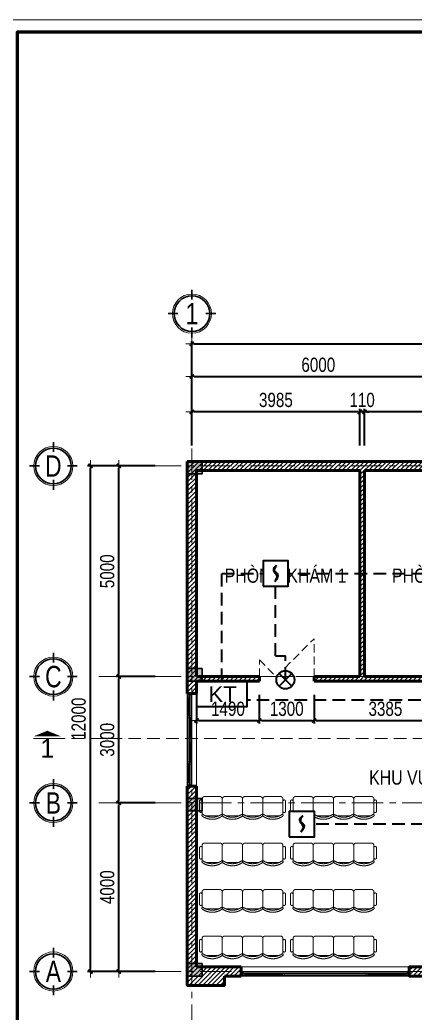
# Model space of a CAD drawing. Header units: millimetres. Extents: x 1109421 to 1726579, y -247837 to 144927.
# Drawn here: x 1457870 to 1467253, y -172402 to -148822 of the extents above; entities that cross this region are included whole.
import ezdxf
from ezdxf.enums import TextEntityAlignment as Align

# ---------------------------------------------------------------- set-up
doc = ezdxf.new("R2010")
doc.units = ezdxf.units.MM
doc.header["$LTSCALE"] = 600
doc.header["$MEASUREMENT"] = 0
doc.set_wipeout_variables(frame=1)
for name, pattern in [('00_Hidden', [2.4, 1.6, -0.8]), ('CENTER', [2, 1.25, -0.25, 0.25, -0.25]), ('DASHED', [0.75, 0.5, -0.25]), ('HIDDEN', [0.375, 0.25, -0.125])]:
    doc.linetypes.add(name, pattern=pattern)
doc.layers.get('0').update_dxf_attribs({"lineweight": 0})
doc.layers.get('Defpoints').update_dxf_attribs({"lineweight": 0})
for name, color, linetype, lineweight in [('0.15_Cua', 144, 'Continuous', 15), ('cat1', 30, 'Continuous', 50), ('cat2', 22, 'Continuous', 30), ('dim', 144, 'Continuous', 13), ('hatch1', 136, 'Continuous', 9), ('Khungten_LCDI', 7, 'Continuous', 25), ('LC ISO', 153, 'Continuous', 13), ('LC Khac', 4, 'Continuous', 9), ('LC MANH DUT', 35, 'HIDDEN', 5), ('LC Text1', 3, 'Continuous', 20), ('LC Text2', 7, 'Continuous', 25), ('Noi that', 35, 'Continuous', 9), ('PCCC - BAOCHAY - THIETBI', 6, 'Continuous', 35), ('PCCC-BAO CHAY - DAY', 3, 'DASHED', 35), ('PCCC-BAOCHAY-THIETBI', 6, 'Continuous', 35), ('thay1', 63, 'Continuous', 18), ('truc', 76, 'CENTER', 9)]:
    doc.layers.add(name, color=color, linetype=linetype, lineweight=lineweight)
doc.styles.add('chu theo TCVN', font='arial.ttf')
doc.styles.add('EG 1', font='VHAVANB.TTF')
doc.styles.add('HOATBIF', font='hoatbif.shx', dxfattribs={"width": 0.8})
doc.styles.add('Khungten', font='VHAVAN.TTF', dxfattribs={"width": 0.9, "height": 5000})
doc.styles.add('LC 1', font='VHAVANB.TTF')
doc.styles.add('T2', font='VHARIAL.TTF', dxfattribs={"width": 0.8})
doc.styles.add('Tahoma', font='tahoma.ttf')
doc.styles.add('Title', font='VHBLACK.TTF')
doc.dimstyles.new('1-135', dxfattribs={"dimscale": 135, "dimtxt": 2.5, "dimasz": 0.35, "dimexe": 0.5, "dimexo": 0, "dimgap": 0.8, "dimtad": 1, "dimdec": 0, "dimzin": 0, "dimdsep": 46, "dimtxsty": 'HOATBIF', "dimblk1": 'DOT', "dimblk2": 'DOT', "dimsah": 1, "dimcen": -1, "dimdle": 1, "dimclrd": 256, "dimclre": 256, "dimclrt": 4, "dimadec": 3, "dimazin": 2, "dimtfac": 0.333333, "dimtdec": 0, "dimtix": 1, "dimtmove": 2, "dimatfit": 3, "dimldrblk": 'DOT', "dimfxl": 1, "dimtvp": 0.833333, "dimtolj": 1, "dimtzin": 0, "dimarcsym": 0})

# ---------------------------------------------------------------- blocks, each defined once
blk = doc.blocks.new('dfdfdffđ')
at = {"layer": 'Noi that', "linetype": '00_Hidden'}
for p, q in [((954197, -6316), (954197, -6571)), ((954257, -6273), (954257, -6613)), ((954677, -6213), (954317, -6213)), ((954737, -6613), (954737, -6273)), ((954737, -6613), (954737, -6273)), ((954797, -6213), (955157, -6213)), ((955217, -6273), (955217, -6613)), ((955217, -6273), (955217, -6613)), ((955637, -6213), (955277, -6213)), ((955697, -6613), (955697, -6273)), ((955697, -6613), (955697, -6273)), ((955757, -6213), (956117, -6213)), ((956177, -6273), (956177, -6613)), ((956237, -6316), (956237, -6571)), ((954348, -6673), (954646, -6673)), ((955126, -6673), (954828, -6673)), ((955308, -6673), (955606, -6673)), ((956086, -6673), (955788, -6673))]:
    blk.add_line(p, q, dxfattribs=at)
for centre, radius, start, end in [((954227, -6324), 31.2, 343.7398, 196.2602), ((954317, -6273), 60, 90, 180), ((954677, -6273), 60, 0, 90), ((954797, -6273), 60, 90, 180), ((955157, -6273), 60, 0, 90), ((955277, -6273), 60, 90, 180), ((955637, -6273), 60, 0, 90), ((955757, -6273), 60, 90, 180), ((956117, -6273), 60, 0, 90), ((956207, -6324), 31.2, 343.7398, 196.2602), ((954227, -6562), 31.2, 163.7398, 16.2602), ((956207, -6562), 31.2, 163.7398, 16.2602), ((954275, -6660), 21.9, 57.9726, 216.6901), ((954317, -6613), 60, 180, 207.5844), ((954497, -6353), 400, 233.1301, 306.8699), ((954497, -6310), 393, 237.5758, 302.4242), ((954720, -6660), 21.9, 323.3099, 122.0274), ((954677, -6613), 60, 332.4156, 0), ((954755, -6660), 21.9, 57.9726, 216.6901), ((954797, -6613), 60, 180, 207.5844), ((954977, -6353), 400, 233.1301, 306.8699), ((954977, -6310), 393, 237.5758, 302.4242), ((955200, -6660), 21.9, 323.3099, 122.0274), ((955157, -6613), 60, 332.4156, 0), ((955235, -6660), 21.9, 57.9726, 216.6901), ((955277, -6613), 60, 180, 207.5844), ((955457, -6353), 400, 233.1301, 306.8699), ((955457, -6310), 393, 237.5758, 302.4242), ((955680, -6660), 21.9, 323.3099, 122.0274), ((955637, -6613), 60, 332.4156, 0), ((955715, -6660), 21.9, 57.9726, 216.6901), ((955757, -6613), 60, 180, 207.5844), ((955937, -6353), 400, 233.1301, 306.8699), ((955937, -6310), 393, 237.5758, 302.4242), ((956160, -6660), 21.9, 323.3099, 122.0274), ((956117, -6613), 60, 332.4156, 0)]:
    blk.add_arc(centre, radius, start, end, dxfattribs=at)
blk = doc.blocks.new('DOT')
at = {"layer": 'dim'}
for p, q in [((-3, 0), (3, 0)), ((-1, -1), (1, 1))]:
    blk.add_line(p, q, dxfattribs=at)
blk.add_lwpolyline([(0.5, 1), (-1, -0.5), (-0.5, -1), (1, 0.5)], close=True, dxfattribs=at)
blk = doc.blocks.new('*D2188')
at = {"layer": 'Defpoints', "color": 0, "transparency": 16777216}
for p in [(3141, 54053), (4006, 54053), (4006, 50053)]:
    blk.add_point(p, dxfattribs=at)
at = {"layer": 'dim', "lineweight": -2, "transparency": 16777216}
for p, q in [((4006, 54053), (3074, 54053)), ((3141, 50100), (3141, 54006)), ((4006, 50053), (3074, 50053))]:
    blk.add_line(p, q, dxfattribs=at)
at = {"layer": 'dim', "lineweight": -2, "transparency": 16777216, "xscale": 47.25, "yscale": 47.25, "zscale": 47.25}
for p, rotation in [((3141, 54053), 90), ((3141, 50053), 270)]:
    blk.add_blockref('DOT', p, dxfattribs=dict(at, rotation=rotation))
at = {"layer": 'dim', "color": 4, "transparency": 16777216, "insert": (2865, 52053), "char_height": 337.5, "attachment_point": 5, "rotation": 90, "style": 'HOATBIF'}
blk.add_mtext('\\A1;4000', dxfattribs=at)
blk = doc.blocks.new('_Dot')
at = {"color": 0, "linetype": 'ByBlock', "lineweight": -2}
blk.add_line((-0.5, 0), (-1, 0), dxfattribs=at)
at = {"color": 0, "linetype": 'ByBlock', "const_width": 0.5}
blk.add_lwpolyline([(-0.25, 0, 1), (0.25, 0, 1)], format="xyb", close=True, dxfattribs=at)
blk = doc.blocks.new('*D2189')
at = {"layer": 'Defpoints', "color": 0, "transparency": 16777216}
for p in [(2464, 62053), (4006, 62053), (4006, 50053)]:
    blk.add_point(p, dxfattribs=at)
at = {"layer": 'dim', "lineweight": -2, "transparency": 16777216}
for p, q in [((4006, 62053), (2396, 62053)), ((2464, 50100), (2464, 62006)), ((4006, 50053), (2396, 50053))]:
    blk.add_line(p, q, dxfattribs=at)
at = {"layer": 'dim', "lineweight": -2, "transparency": 16777216, "xscale": 47.25, "yscale": 47.25, "zscale": 47.25}
for p, rotation in [((2464, 62053), 90), ((2464, 50053), 270)]:
    blk.add_blockref('DOT', p, dxfattribs=dict(at, rotation=rotation))
at = {"layer": 'dim', "color": 4, "transparency": 16777216, "insert": (2187, 56053), "char_height": 337.5, "attachment_point": 5, "rotation": 90, "style": 'HOATBIF'}
blk.add_mtext('\\A1;12000', dxfattribs=at)
blk = doc.blocks.new('KyHieu TrucDinhVi')
at = {"color": 7, "lineweight": 30}
for p, q in [((0, 2.36), (0, 4)), ((-2.36, 0), (-4, 0)), ((2.36, 0), (4, 0)), ((0, -2.36), (0, -4))]:
    blk.add_line(p, q, dxfattribs=at)
blk.add_circle((0, 0), 3.3)
blk.add_circle((0, 0), 3, dxfattribs=at)
at = {"ltscale": 20, "style": 'Tahoma'}
blk.add_attdef('AA', text='', height=3, dxfattribs=at).set_placement((0, 0), align=Align.MIDDLE_CENTER)
blk = doc.blocks.new('*D2190')
at = {"layer": 'Defpoints', "color": 0, "transparency": 16777216}
for p in [(3141, 57053), (4006, 57053), (4006, 54053)]:
    blk.add_point(p, dxfattribs=at)
at = {"layer": 'dim', "lineweight": -2, "transparency": 16777216}
for p, q in [((4006, 57053), (3074, 57053)), ((3141, 54100), (3141, 57006)), ((4006, 54053), (3074, 54053))]:
    blk.add_line(p, q, dxfattribs=at)
at = {"layer": 'dim', "lineweight": -2, "transparency": 16777216, "xscale": 47.25, "yscale": 47.25, "zscale": 47.25}
for p, rotation in [((3141, 57053), 90), ((3141, 54053), 270)]:
    blk.add_blockref('DOT', p, dxfattribs=dict(at, rotation=rotation))
at = {"layer": 'dim', "color": 4, "transparency": 16777216, "insert": (2865, 55553), "char_height": 337.5, "attachment_point": 5, "rotation": 90, "style": 'HOATBIF'}
blk.add_mtext('\\A1;3000', dxfattribs=at)
blk = doc.blocks.new('*D2191')
at = {"layer": 'Defpoints', "color": 0, "transparency": 16777216}
for p in [(3141, 62053), (4006, 62053), (4006, 57053)]:
    blk.add_point(p, dxfattribs=at)
at = {"layer": 'dim', "lineweight": -2, "transparency": 16777216}
for p, q in [((4006, 62053), (3074, 62053)), ((3141, 57100), (3141, 62006)), ((4006, 57053), (3074, 57053))]:
    blk.add_line(p, q, dxfattribs=at)
at = {"layer": 'dim', "lineweight": -2, "transparency": 16777216, "xscale": 47.25, "yscale": 47.25, "zscale": 47.25}
for p, rotation in [((3141, 62053), 90), ((3141, 57053), 270)]:
    blk.add_blockref('DOT', p, dxfattribs=dict(at, rotation=rotation))
at = {"layer": 'dim', "color": 4, "transparency": 16777216, "insert": (2865, 59553), "char_height": 337.5, "attachment_point": 5, "rotation": 90, "style": 'HOATBIF'}
blk.add_mtext('\\A1;5000', dxfattribs=at)
blk = doc.blocks.new('cat11')
at = {"layer": 'LC Khac', "color": 1, "ltscale": 2}
blk.add_line((0, 0), (0, 485), dxfattribs=at)
blk.add_lwpolyline([(-134, 243, 0, 471, 0), (-37, 243, 275, 275, 0)], format="xyseb", dxfattribs=at)
at = {"ltscale": 2, "style": 'LC 1'}
blk.add_attdef('A', text='', height=330, dxfattribs=at).set_placement((179, 243), align=Align.MIDDLE_CENTER)
blk = doc.blocks.new('*U603')
for p, q in [((50, 0), (3940, 0)), ((50, -110), (3940, -110)), ((95, -20), (968, -20)), ((1028, -50), (1935, -50)), ((1028, -80), (1935, -80)), ((2963, -50), (2055, -50)), ((2963, -80), (2055, -80)), ((3895, -20), (3023, -20)), ((3895, -50), (3023, -50))]:
    blk.add_line(p, q)
at = {"color": 8, "lineweight": 5}
for p, q in [((50, -20), (3940, -20)), ((3940, -80), (50, -80)), ((95, -30), (968, -30)), ((95, -40), (968, -40)), ((95, -50), (968, -50)), ((1028, -60), (1935, -60)), ((1028, -70), (1935, -70)), ((2963, -60), (2055, -60)), ((2963, -70), (2055, -70)), ((3895, -30), (3023, -30)), ((3895, -40), (3023, -40))]:
    blk.add_line(p, q, dxfattribs=at)
for points in [[(50, -20), (35, -20), (35, -80), (50, -80), (50, -110), (0, -110), (0, 0), (0, 0), (0, 0), (50, 0), (50, -20), (35, -20)], [(3940, -20), (3955, -20), (3955, -80), (3940, -80), (3940, -110), (3990, -110), (3990, 0), (3990, 0), (3990, 0), (3940, 0), (3940, -20), (3955, -20)], [(95, -40), (95, -50), (35, -50), (35, -20), (95, -20), (95, -30), (85, -30), (85, -40), (95, -40)], [(968, -40), (968, -50), (1028, -50), (1028, -20), (968, -20), (968, -30), (978, -30), (978, -40), (968, -40)], [(1028, -70), (1028, -80), (968, -80), (968, -50), (1028, -50), (1028, -60), (1018, -60), (1018, -70), (1028, -70)], [(968, -50), (968, -80), (983, -80)], [(1935, -70), (1935, -80), (1995, -80), (1995, -50), (1935, -50), (1935, -60), (1945, -60), (1945, -70), (1935, -70)], [(1995, -50), (1995, -80), (1980, -80)], [(1995, -50), (1995, -80), (2010, -80)], [(2055, -70), (2055, -80), (1995, -80), (1995, -50), (2055, -50), (2055, -60), (2045, -60), (2045, -70), (2055, -70)], [(3023, -40), (3023, -50), (2963, -50), (2963, -20), (3023, -20), (3023, -30), (3013, -30), (3013, -40), (3023, -40)], [(2963, -70), (2963, -80), (3023, -80), (3023, -50), (2963, -50), (2963, -60), (2973, -60), (2973, -70), (2963, -70)], [(3023, -50), (3023, -80), (3008, -80)], [(3895, -40), (3895, -50), (3955, -50), (3955, -20), (3895, -20), (3895, -30), (3905, -30), (3905, -40), (3895, -40)]]:
    blk.add_lwpolyline(points)
for centre, start, end in [((94, -32), 14.2151, 83.5658), ((94, -38), 276.4342, 345.7849), ((968, -32), 96.4342, 165.7849), ((968, -38), 194.2151, 263.5658), ((1027, -62), 14.2151, 83.5658), ((1027, -68), 276.4342, 345.7849), ((1936, -62), 96.4342, 165.7849), ((1936, -68), 194.2151, 263.5658), ((2054, -62), 14.2151, 83.5658), ((2054, -68), 276.4342, 345.7849), ((2963, -62), 96.4342, 165.7849), ((2963, -68), 194.2151, 263.5658), ((3022, -32), 14.2151, 83.5658), ((3022, -38), 276.4342, 345.7849), ((3896, -32), 96.4342, 165.7849), ((3896, -38), 194.2151, 263.5658)]:
    blk.add_arc(centre, 8.25, start, end, dxfattribs=at)
blk = doc.blocks.new('*D2215')
at = {"layer": 'Defpoints', "color": 0, "transparency": 16777216}
for p in [(10875, 64177), (4875, 62540), (10875, 62540)]:
    blk.add_point(p, dxfattribs=at)
at = {"layer": 'dim', "lineweight": -2, "transparency": 16777216}
for p, q in [((4875, 62540), (4875, 64245)), ((4923, 64177), (10828, 64177)), ((10875, 62540), (10875, 64245))]:
    blk.add_line(p, q, dxfattribs=at)
at = {"layer": 'dim', "lineweight": -2, "transparency": 16777216, "xscale": 47.25, "yscale": 47.25, "zscale": 47.25, "rotation": 180}
blk.add_blockref('DOT', (4875, 64177), dxfattribs=at)
at = {"layer": 'dim', "lineweight": -2, "transparency": 16777216, "xscale": 47.25, "yscale": 47.25, "zscale": 47.25}
blk.add_blockref('DOT', (10875, 64177), dxfattribs=at)
at = {"layer": 'dim', "color": 4, "transparency": 16777216, "insert": (7875, 64454), "char_height": 337.5, "attachment_point": 5, "style": 'HOATBIF'}
blk.add_mtext('\\A1;6000', dxfattribs=at)
blk = doc.blocks.new('*D2264')
at = {"layer": 'Defpoints', "color": 0, "transparency": 16777216}
for p in [(8970, 63342), (8970, 62540), (12780, 62540)]:
    blk.add_point(p, dxfattribs=at)
at = {"layer": 'dim', "lineweight": -2, "transparency": 16777216}
for p, q in [((8970, 62540), (8970, 63410)), ((12733, 63342), (9018, 63342)), ((12780, 62540), (12780, 63410))]:
    blk.add_line(p, q, dxfattribs=at)
at = {"layer": 'dim', "lineweight": -2, "transparency": 16777216, "xscale": 47.25, "yscale": 47.25, "zscale": 47.25, "rotation": 180}
blk.add_blockref('DOT', (8970, 63342), dxfattribs=at)
at = {"layer": 'dim', "lineweight": -2, "transparency": 16777216, "xscale": 47.25, "yscale": 47.25, "zscale": 47.25}
blk.add_blockref('DOT', (12780, 63342), dxfattribs=at)
at = {"layer": 'dim', "color": 4, "transparency": 16777216, "insert": (10875, 63619), "char_height": 337.5, "attachment_point": 5, "style": 'HOATBIF'}
blk.add_mtext('\\A1;3810', dxfattribs=at)
blk = doc.blocks.new('*D2265')
at = {"layer": 'Defpoints', "color": 0, "transparency": 16777216}
for p in [(8860, 63342), (8860, 62540), (8970, 62540)]:
    blk.add_point(p, dxfattribs=at)
at = {"layer": 'dim', "lineweight": -2, "transparency": 16777216}
for p, q in [((8813, 63342), (8766, 63342)), ((8860, 62540), (8860, 63410)), ((8970, 63342), (8860, 63342)), ((8970, 62540), (8970, 63410)), ((9018, 63342), (9065, 63342))]:
    blk.add_line(p, q, dxfattribs=at)
at = {"layer": 'dim', "lineweight": -2, "transparency": 16777216, "xscale": 47.25, "yscale": 47.25, "zscale": 47.25}
blk.add_blockref('DOT', (8860, 63342), dxfattribs=at)
at = {"layer": 'dim', "lineweight": -2, "transparency": 16777216, "xscale": 47.25, "yscale": 47.25, "zscale": 47.25, "rotation": 180}
blk.add_blockref('DOT', (8970, 63342), dxfattribs=at)
at = {"layer": 'dim', "color": 4, "transparency": 16777216, "insert": (8915, 63619), "char_height": 337.5, "attachment_point": 5, "style": 'HOATBIF'}
blk.add_mtext('\\A1;110', dxfattribs=at)
blk = doc.blocks.new('*D2266')
at = {"layer": 'Defpoints', "color": 0, "transparency": 16777216}
for p in [(4875, 63342), (4875, 62540), (8860, 62540)]:
    blk.add_point(p, dxfattribs=at)
at = {"layer": 'dim', "lineweight": -2, "transparency": 16777216}
for p, q in [((4875, 62540), (4875, 63410)), ((8813, 63342), (4923, 63342)), ((8860, 62540), (8860, 63410))]:
    blk.add_line(p, q, dxfattribs=at)
at = {"layer": 'dim', "lineweight": -2, "transparency": 16777216, "xscale": 47.25, "yscale": 47.25, "zscale": 47.25, "rotation": 180}
blk.add_blockref('DOT', (4875, 63342), dxfattribs=at)
at = {"layer": 'dim', "lineweight": -2, "transparency": 16777216, "xscale": 47.25, "yscale": 47.25, "zscale": 47.25}
blk.add_blockref('DOT', (8860, 63342), dxfattribs=at)
at = {"layer": 'dim', "color": 4, "transparency": 16777216, "insert": (6868, 63619), "char_height": 337.5, "attachment_point": 5, "style": 'HOATBIF'}
blk.add_mtext('\\A1;3985', dxfattribs=at)
blk = doc.blocks.new('*D2267')
at = {"layer": 'Defpoints', "color": 0, "transparency": 16777216}
for p in [(4985, 56622), (6475, 56622), (6475, 56010)]:
    blk.add_point(p, dxfattribs=at)
at = {"layer": 'dim', "lineweight": -2, "transparency": 16777216}
for p, q in [((4985, 56622), (4985, 55942)), ((6475, 56622), (6475, 55942)), ((5033, 56010), (6428, 56010))]:
    blk.add_line(p, q, dxfattribs=at)
at = {"layer": 'dim', "lineweight": -2, "transparency": 16777216, "xscale": 47.25, "yscale": 47.25, "zscale": 47.25, "rotation": 180}
blk.add_blockref('DOT', (4985, 56010), dxfattribs=at)
at = {"layer": 'dim', "lineweight": -2, "transparency": 16777216, "xscale": 47.25, "yscale": 47.25, "zscale": 47.25}
blk.add_blockref('DOT', (6475, 56010), dxfattribs=at)
at = {"layer": 'dim', "color": 4, "transparency": 16777216, "insert": (5730, 56287), "char_height": 337.5, "attachment_point": 5, "style": 'HOATBIF'}
blk.add_mtext('\\A1;1490', dxfattribs=at)
blk = doc.blocks.new('*D2268')
at = {"layer": 'Defpoints', "color": 0, "transparency": 16777216}
for p in [(6475, 56622), (7775, 56622), (7775, 56010)]:
    blk.add_point(p, dxfattribs=at)
at = {"layer": 'dim', "lineweight": -2, "transparency": 16777216}
for p, q in [((6475, 56622), (6475, 55942)), ((7775, 56622), (7775, 55942)), ((6523, 56010), (7728, 56010))]:
    blk.add_line(p, q, dxfattribs=at)
at = {"layer": 'dim', "lineweight": -2, "transparency": 16777216, "xscale": 47.25, "yscale": 47.25, "zscale": 47.25, "rotation": 180}
blk.add_blockref('DOT', (6475, 56010), dxfattribs=at)
at = {"layer": 'dim', "lineweight": -2, "transparency": 16777216, "xscale": 47.25, "yscale": 47.25, "zscale": 47.25}
blk.add_blockref('DOT', (7775, 56010), dxfattribs=at)
at = {"layer": 'dim', "color": 4, "transparency": 16777216, "insert": (7125, 56287), "char_height": 337.5, "attachment_point": 5, "style": 'HOATBIF'}
blk.add_mtext('\\A1;1300', dxfattribs=at)
blk = doc.blocks.new('*D2269')
at = {"layer": 'Defpoints', "color": 0, "transparency": 16777216}
for p in [(7775, 56622), (11160, 56622), (11160, 56010)]:
    blk.add_point(p, dxfattribs=at)
at = {"layer": 'dim', "lineweight": -2, "transparency": 16777216}
for p, q in [((7775, 56622), (7775, 55942)), ((11160, 56622), (11160, 55942)), ((7823, 56010), (11113, 56010))]:
    blk.add_line(p, q, dxfattribs=at)
at = {"layer": 'dim', "lineweight": -2, "transparency": 16777216, "xscale": 47.25, "yscale": 47.25, "zscale": 47.25, "rotation": 180}
blk.add_blockref('DOT', (7775, 56010), dxfattribs=at)
at = {"layer": 'dim', "lineweight": -2, "transparency": 16777216, "xscale": 47.25, "yscale": 47.25, "zscale": 47.25}
blk.add_blockref('DOT', (11160, 56010), dxfattribs=at)
at = {"layer": 'dim', "color": 4, "transparency": 16777216, "insert": (9468, 56287), "char_height": 337.5, "attachment_point": 5, "style": 'HOATBIF'}
blk.add_mtext('\\A1;3385', dxfattribs=at)
blk = doc.blocks.new('*D2303')
at = {"layer": 'Defpoints', "color": 0, "transparency": 16777216}
for p in [(46675, 64952), (4875, 62540), (46675, 62540)]:
    blk.add_point(p, dxfattribs=at)
at = {"layer": 'dim', "lineweight": -2, "transparency": 16777216}
for p, q in [((4875, 62540), (4875, 65020)), ((4923, 64952), (46628, 64952)), ((46675, 62540), (46675, 65020))]:
    blk.add_line(p, q, dxfattribs=at)
at = {"layer": 'dim', "lineweight": -2, "transparency": 16777216, "xscale": 47.25, "yscale": 47.25, "zscale": 47.25, "rotation": 180}
blk.add_blockref('DOT', (4875, 64952), dxfattribs=at)
at = {"layer": 'dim', "lineweight": -2, "transparency": 16777216, "xscale": 47.25, "yscale": 47.25, "zscale": 47.25}
blk.add_blockref('DOT', (46675, 64952), dxfattribs=at)
at = {"layer": 'dim', "color": 4, "transparency": 16777216, "insert": (26825, 65229), "char_height": 337.5, "attachment_point": 5, "style": 'HOATBIF'}
blk.add_mtext('\\A1;41800', dxfattribs=at)
blk = doc.blocks.new('*U592')
for p, q in [((50, 0), (2151, 0)), ((50, -110), (2151, -110)), ((95, -20), (520, -20)), ((580, -50), (1040, -50)), ((580, -80), (1040, -80)), ((1621, -50), (1160, -50)), ((1621, -80), (1160, -80)), ((2106, -20), (1681, -20)), ((2106, -50), (1681, -50))]:
    blk.add_line(p, q)
at = {"color": 8, "lineweight": 5}
for p, q in [((50, -20), (2151, -20)), ((2151, -80), (50, -80)), ((95, -30), (520, -30)), ((95, -40), (520, -40)), ((95, -50), (520, -50)), ((580, -60), (1040, -60)), ((580, -70), (1040, -70)), ((1621, -60), (1160, -60)), ((1621, -70), (1160, -70)), ((2106, -30), (1681, -30)), ((2106, -40), (1681, -40))]:
    blk.add_line(p, q, dxfattribs=at)
for points in [[(50, -20), (35, -20), (35, -80), (50, -80), (50, -110), (0, -110), (0, 0), (0, 0), (0, 0), (50, 0), (50, -20), (35, -20)], [(2151, -20), (2166, -20), (2166, -80), (2151, -80), (2151, -110), (2201, -110), (2201, 0), (2201, 0), (2201, 0), (2151, 0), (2151, -20), (2166, -20)], [(95, -40), (95, -50), (35, -50), (35, -20), (95, -20), (95, -30), (85, -30), (85, -40), (95, -40)], [(520, -40), (520, -50), (580, -50), (580, -20), (520, -20), (520, -30), (530, -30), (530, -40), (520, -40)], [(580, -70), (580, -80), (520, -80), (520, -50), (580, -50), (580, -60), (570, -60), (570, -70), (580, -70)], [(520, -50), (520, -80), (535, -80)], [(1040, -70), (1040, -80), (1100, -80), (1100, -50), (1040, -50), (1040, -60), (1050, -60), (1050, -70), (1040, -70)], [(1100, -50), (1100, -80), (1085, -80)], [(1100, -50), (1100, -80), (1115, -80)], [(1160, -70), (1160, -80), (1100, -80), (1100, -50), (1160, -50), (1160, -60), (1150, -60), (1150, -70), (1160, -70)], [(1681, -40), (1681, -50), (1621, -50), (1621, -20), (1681, -20), (1681, -30), (1671, -30), (1671, -40), (1681, -40)], [(1621, -70), (1621, -80), (1681, -80), (1681, -50), (1621, -50), (1621, -60), (1631, -60), (1631, -70), (1621, -70)], [(1681, -50), (1681, -80), (1666, -80)], [(2106, -40), (2106, -50), (2166, -50), (2166, -20), (2106, -20), (2106, -30), (2116, -30), (2116, -40), (2106, -40)]]:
    blk.add_lwpolyline(points)
for centre, start, end in [((94, -32), 14.2151, 83.5658), ((94, -38), 276.4342, 345.7849), ((521, -32), 96.4342, 165.7849), ((521, -38), 194.2151, 263.5658), ((579, -62), 14.2151, 83.5658), ((579, -68), 276.4342, 345.7849), ((1041, -62), 96.4342, 165.7849), ((1041, -68), 194.2151, 263.5658), ((1160, -62), 14.2151, 83.5658), ((1160, -68), 276.4342, 345.7849), ((1622, -62), 96.4342, 165.7849), ((1622, -68), 194.2151, 263.5658), ((1680, -32), 14.2151, 83.5658), ((1680, -38), 276.4342, 345.7849), ((2107, -32), 96.4342, 165.7849), ((2107, -38), 194.2151, 263.5658)]:
    blk.add_arc(centre, 8.25, start, end, dxfattribs=at)
blk = doc.blocks.new('COT BT')
at = {"layer": 'cat2', "ltscale": 2}
h = blk.add_hatch(color=256, dxfattribs=at)
h.dxf.hatch_style = 1
h.paths.add_polyline_path([(240, 190), (-110, 190), (-110, -110), (240, -110)])
blk.add_lwpolyline([(-110, 190), (240, 190), (240, -110), (-110, -110)], close=True, dxfattribs=at)
blk = doc.blocks.new('DAU BAO KHOI')
blk.add_wipeout([(-2, 2), (-2, -2), (2, -2), (2, 2)])
at = {"layer": 'PCCC - BAOCHAY - THIETBI'}
blk.add_lwpolyline([(-2, -2), (2, -2), (2, 2), (-2, 2)], close=True, dxfattribs=at)
for points in [[(0.15, 1.3), (-0.36, 0.73), (-0.18, 0.21), (0.16, -0.29), (-0.15, -1.3)], [(0.15, 1.3), (-0.22, 0.49), (0.27, -0.05), (-0.15, -1.3)]]:
    blk.add_spline(points, degree=3, dxfattribs=at)
blk = doc.blocks.new('den bao chay phong')
at = {"layer": 'PCCC - BAOCHAY - THIETBI'}
for p, q in [((1153511, 58869), (1153816, 58564)), ((1153511, 58564), (1153816, 58869))]:
    blk.add_line(p, q, dxfattribs=at)
blk.add_ellipse((1153663, 58716), major_axis=(152, 152), ratio=1, start_param=5.497787, end_param=11.780972, dxfattribs=at)
blk = doc.blocks.new('HOP KY THUAT')
at = {"layer": 'PCCC-BAOCHAY-THIETBI'}
blk.add_lwpolyline([(0, 4), (0, 0), (8, 0), (8, 4)], close=True, dxfattribs=at)
at = {"layer": 'PCCC-BAOCHAY-THIETBI', "style": 'chu theo TCVN'}
blk.add_text('KT', height=2.5, dxfattribs=at).set_placement((1.89, 0.69))
blk = doc.blocks.new('A$Cb3b0a436')
at = {"layer": 'Defpoints', "color": 0, "lineweight": 0}
blk.add_lwpolyline([(6.98, 0), (6.98, 297), (426.98, 297), (426.98, 0)], close=True, dxfattribs=at)
at = {"layer": 'Khungten_LCDI', "color": 5, "lineweight": 60}
blk.add_lwpolyline([(18.98, 2), (18.98, 295), (424.98, 295), (424.98, 2)], close=True, dxfattribs=at)
at = {"color": 7, "style": 'Khungten', "width": 0.8}
for tag, p in [('REVISION', (413.97, 41.04)), ('NGAYHT', (414.44, 32.41))]:
    blk.add_attdef(tag, text='', height=2, dxfattribs=at).set_placement(p, align=Align.CENTER)
at = {"layer": 'LC Text1', "style": 'Title', "width": 1.485915}
for tag, p, p2 in [('TENBANVE1', (388.11, 59.64), (422.38, 59.64)), ('TENBANVE2', (388.11, 52.88), (422.38, 52.88))]:
    blk.add_attdef(tag, text='', height=2.5, dxfattribs=at).set_placement(p, p2, align=Align.FIT)
at = {"layer": 'LC Text1', "style": 'Title', "width": 0.7}
blk.add_attdef('SOBANVE', text='', height=2.5, dxfattribs=at).set_placement((414.6, 9.54), align=Align.CENTER)
blk = doc.blocks.new('A$C08333679')
at = {"layer": 'hatch1'}
h = blk.add_hatch(dxfattribs=at)
h.set_pattern_fill('ANSI31', color=256, scale=600)
h.set_pattern_definition([(45, (-2017569.24, 46159.94), (-53.0330086, 53.0330086), [])])
h.paths.add_polyline_path([(5645.3, 49943), (6045.3, 49943), (6045.3, 50163), (5645.3, 50163), (4985.3, 50163), (4985.3, 54453), (4765.3, 54453), (4765.3, 49943), (4765.3, 49723), (5645.3, 49723)], flags=17)
h.paths.add_polyline_path([(11315.3, 49943), (11715.3, 49943), (11715.3, 50163), (11315.3, 50163), (10435.3, 50163), (10035.3, 50163), (10035.3, 49943), (10435.3, 49943), (10435.3, 49723), (11315.3, 49723)], flags=17)
h.paths.add_polyline_path([(17715.3, 50163), (17315.3, 50163), (16435.3, 50163), (16035.3, 50163), (16035.3, 49943), (16435.3, 49943), (16435.3, 49723), (17315.3, 49723), (17315.3, 49943), (17715.3, 49943)], flags=17)
h.paths.add_polyline_path([(22035.3, 50163), (21705.3, 50163), (21705.3, 54163), (21485.3, 54163), (21485.3, 50163), (21155.3, 50163), (20755.3, 50163), (20755.3, 49943), (21155.3, 49943), (21155.3, 49723), (22035.3, 49723), (22035.3, 49943)], flags=17)
h.paths.add_polyline_path([(24715.3, 50163), (23835.3, 50163), (23835.3, 49943), (23835.3, 49723), (24715.3, 49723)], flags=17)
h.paths.add_polyline_path([(30315.3, 50163), (29915.3, 50163), (29035.3, 50163), (29035.3, 49943), (29035.3, 49723), (29915.3, 49723), (29915.3, 49943), (30315.3, 49943)], flags=17)
h.paths.add_polyline_path([(36315.3, 50163), (35915.3, 50163), (35035.3, 50163), (34635.3, 50163), (34635.3, 49943), (35035.3, 49943), (35035.3, 49723), (35915.3, 49723), (35915.3, 49943), (36315.3, 49943)], flags=17)
h.paths.add_polyline_path([(42500.3, 50163), (41475.3, 50163), (41475.3, 52813), (41365.3, 52813), (41365.3, 50163), (40900.3, 50163), (40900.3, 49943), (41300.3, 49943), (41300.3, 49503), (42500.3, 49503)])
h.paths.add_polyline_path([(42274.8, 49943), (42274.8, 49723), (41514.8, 49723), (41514.8, 49943)], flags=16)
h.paths.add_polyline_path([(44305.3, 55303), (44085.3, 55303), (44085.3, 54163), (41365.3, 54163), (41365.3, 53813), (41475.3, 53813), (41475.3, 53943), (46565.3, 53943), (46565.3, 50163), (45585.3, 50163), (45585.3, 49503), (46785.3, 49503), (46785.3, 50163), (46785.3, 62163), (4765.3, 62163), (4765.3, 56653), (4985.3, 56653), (4985.3, 56943), (6475.3, 56943), (6475.3, 57053), (4985.3, 57053), (4985.3, 61943), (8860.3, 61943), (8860.3, 57053), (7775.3, 57053), (7775.3, 56943), (8860.3, 56943), (8970.3, 56943), (11160.3, 56943), (11160.3, 57053), (8970.3, 57053), (8970.3, 61943), (12780.3, 61943), (12780.3, 57053), (12460.3, 57053), (12460.3, 56943), (12780.3, 56943), (12890.3, 56943), (14500.3, 56943), (14500.3, 57053), (12890.3, 57053), (12890.3, 61943), (16765.3, 61943), (16765.3, 57053), (15800.3, 57053), (15800.3, 56943), (20265.3, 56943), (20265.3, 57053), (16985.3, 57053), (16985.3, 61943), (21485.3, 61943), (21485.3, 57053), (21265.3, 57053), (21265.3, 56943), (22107.1, 56943), (22327.1, 57163), (21705.3, 57163), (21705.3, 61943), (24165.3, 61943), (24165.3, 57163), (23487.1, 57163), (23707.1, 56943), (24385.3, 56943), (26595.3, 56943), (26595.3, 57053), (24385.3, 57053), (24385.3, 61943), (29365.3, 61943), (29365.3, 57053), (27895.3, 57053), (27895.3, 56943), (31195.3, 56943), (31195.3, 57053), (29585.3, 57053), (29585.3, 61943), (33985.3, 61943), (33985.3, 57053), (32495.3, 57053), (32495.3, 56943), (35695.3, 56943), (35695.3, 57053), (34095.3, 57053), (34095.3, 61943), (38645.3, 61943), (38645.3, 57053), (36995.3, 57053), (36995.3, 56943), (38645.3, 56943), (40245.3, 56943), (40245.3, 57163), (38865.3, 57163), (38865.3, 61943), (41365.3, 61943), (41365.3, 57163), (41145.3, 57163), (41145.3, 56943), (41805.3, 56943), (41805.3, 57163), (41585.3, 57163), (41585.3, 61943), (44085.3, 61943), (44085.3, 57163), (42705.3, 57163), (42705.3, 56943), (44085.3, 56943), (44085.3, 56203), (44305.3, 56203), (44305.3, 61943), (46565.3, 61943), (46565.3, 54163), (44305.3, 54163)])
h.paths.add_polyline_path([(45805.3, 49943), (46565.3, 49943), (46565.3, 49723), (45805.3, 49723)], flags=16)
at = {"layer": 'cat1'}
for p, q in [((4765.3, 62163), (46785.3, 62163)), ((4765.3, 56653), (4765.3, 62163)), ((4985.3, 61943), (8860.3, 61943)), ((4985.3, 57053), (4985.3, 61943)), ((8860.3, 57053), (8860.3, 61943)), ((8970.3, 61943), (12780.3, 61943)), ((4985.3, 57053), (6475.3, 57053)), ((4985.3, 56653), (4985.3, 56943)), ((6475.3, 56943), (4985.3, 56943)), ((6475.3, 57053), (6475.3, 56943)), ((7775.3, 56943), (7775.3, 57053)), ((7775.3, 57053), (8860.3, 57053)), ((8860.3, 56943), (7775.3, 56943)), ((4765.3, 56653), (4985.3, 56653)), ((4765.3, 49943), (4765.3, 54453)), ((4765.3, 54453), (4985.3, 54453)), ((4985.3, 50163), (4985.3, 54453)), ((5645.3, 50163), (4985.3, 50163)), ((5645.3, 50163), (6045.3, 50163)), ((6045.3, 50163), (6045.3, 49943)), ((6045.3, 49943), (5645.3, 49943))]:
    blk.add_line(p, q, dxfattribs=at)
for points in [[(8970.3, 61943), (8970.3, 57053)], [(8970.3, 56943), (8860.3, 56943)], [(8970.3, 57053), (11160.3, 57053), (11160.3, 56943), (8970.3, 56943)], [(10435.3, 50163), (11315.3, 50163), (11715.3, 50163), (11715.3, 49943), (11315.3, 49943), (11315.3, 49723), (10435.3, 49723), (10435.3, 49943), (10035.3, 49943), (10035.3, 50163), (10435.3, 50163)], [(4765.3, 49943), (4765.3, 49723), (5645.3, 49723), (5645.3, 49943)]]:
    blk.add_lwpolyline(points, dxfattribs=at)
at = {"layer": 'LC MANH DUT', "ltscale": 2}
blk.add_line((1115.9, 55586.7), (49772, 55586.7), dxfattribs=at)
at = {"layer": 'Noi that', "linetype": '00_Hidden', "ltscale": 0.2}
for p, q in [((6875.3, 57053), (7775.3, 57953)), ((7775.3, 57053), (7775.3, 57953)), ((6475.3, 57053), (6475.3, 57453)), ((6475.3, 57453), (6875.3, 57053)), ((6475.3, 57053), (7775.3, 57053))]:
    blk.add_line(p, q, dxfattribs=at)
at = {"layer": 'thay1'}
for points in [[(4765.3, 56653), (4985.3, 56653), (4985.3, 54453), (4765.3, 54453)], [(4875.3, 54453), (4875.3, 54453), (4875.3, 56653), (4875.3, 56653)], [(6045.3, 50163), (10035.3, 50163), (10035.3, 49943), (6045.3, 49943)]]:
    blk.add_lwpolyline(points, close=True, dxfattribs=at)
at = {"layer": 'truc'}
for p, q in [((4875.3, 44920.7), (4875.3, 65106.5)), ((2667.9, 62053), (49638.6, 62053)), ((2667.9, 57053), (49638.6, 57053)), ((2667.9, 54053), (49638.6, 54053)), ((2667.9, 50053), (49638.6, 50053))]:
    blk.add_line(p, q, dxfattribs=at)
at = {"layer": '0.15_Cua', "xscale": -1}
for name, p, rotation in [('*U592', (4765.3, 56653), 90), ('*U603', (6045.3, 49943), 180)]:
    blk.add_blockref(name, p, dxfattribs=dict(at, rotation=rotation))
at = {"layer": 'cat1'}
for name, p in [('COT BT', (4875.3, 61973)), ('COT BT', (4875.3, 57053)), ('dfdfdffđ', (-949141.1, 60418.1)), ('dfdfdffđ', (-946981, 60418.1)), ('dfdfdffđ', (-949141.1, 59314.6)), ('dfdfdffđ', (-946981, 59314.6)), ('dfdfdffđ', (-949141.1, 58211.1)), ('dfdfdffđ', (-946981, 58211.1)), ('dfdfdffđ', (-949141.1, 57107.7)), ('dfdfdffđ', (-946981, 57107.7)), ('COT BT', (4875.3, 50050.6))]:
    blk.add_blockref(name, p, dxfattribs=at)
at = {"layer": 'cat1', "rotation": 180}
blk.add_blockref('COT BT', (5005.3, 54053), dxfattribs=at)
at = {"layer": 'LC ISO'}
ref = blk.add_blockref('KyHieu TrucDinhVi', (4875.3, 65669.8), dxfattribs=dict(at, xscale=140.8352653944289, yscale=140.8352653944289, zscale=140.8352653944289))
ref.add_attrib('AA', '1', dxfattribs={"layer": '0', "ltscale": 20, "height": 507, "style": 'EG 1', "width": 0.8}).set_placement((4875.3, 65669.8), align=Align.MIDDLE_CENTER)
ref = blk.add_blockref('KyHieu TrucDinhVi', (1585.8, 62053), dxfattribs=dict(at, xscale=140.8352653944289, yscale=140.8352653944289, zscale=140.8352653944289))
ref.add_attrib('AA', 'd', dxfattribs={"layer": '0', "ltscale": 20, "height": 507, "style": 'EG 1', "width": 0.8}).set_placement((1585.8, 62053), align=Align.MIDDLE_CENTER)
ref = blk.add_blockref('KyHieu TrucDinhVi', (1585.8, 57053), dxfattribs=dict(at, xscale=140.8352653944289, yscale=140.8352653944289, zscale=140.8352653944289))
ref.add_attrib('AA', 'c', dxfattribs={"layer": '0', "ltscale": 20, "height": 507, "style": 'EG 1', "width": 0.8}).set_placement((1585.8, 57053), align=Align.MIDDLE_CENTER)
ref = blk.add_blockref('KyHieu TrucDinhVi', (1585.8, 54053), dxfattribs=dict(at, xscale=140.8352653944289, yscale=140.8352653944289, zscale=140.8352653944289))
ref.add_attrib('AA', 'b', dxfattribs={"layer": '0', "ltscale": 20, "height": 507, "style": 'EG 1', "width": 0.8}).set_placement((1585.8, 54053), align=Align.MIDDLE_CENTER)
ref = blk.add_blockref('KyHieu TrucDinhVi', (1585.8, 50053), dxfattribs=dict(at, xscale=140.8352653944289, yscale=140.8352653944289, zscale=140.8352653944289))
ref.add_attrib('AA', 'a', dxfattribs={"layer": '0', "ltscale": 20, "height": 507, "style": 'EG 1', "width": 0.8}).set_placement((1585.8, 50053), align=Align.MIDDLE_CENTER)
at = {"layer": 'thay1'}
ref = blk.add_blockref('cat11', (1771.2, 55586.7), dxfattribs=dict(at, xscale=1.35, yscale=-1.35, zscale=1.35, rotation=270))
ref.add_attrib('A', '1', dxfattribs={"layer": '0', "ltscale": 2, "height": 445.5, "style": 'LC 1'}).set_placement((1443.6, 55354.2), align=Align.MIDDLE_CENTER)
at = {"layer": 'LC Text2', "style": 'T2', "width": 0.8}
for s, p in [('phßng kh¸m 1', (5652.4, 59281.4)), ('phßng kh¸m 2', (9625.3, 59281.4)), ('khu vùc chê', (9080.4, 54488.3))]:
    blk.add_text(s, height=337.5, dxfattribs=at).set_placement(p)
at = {"layer": 'dim'}
dim = blk.add_linear_dim(base=(46675.3, 64952.2), p1=(4875.3, 62539.8), p2=(46675.3, 62539.8), dimstyle='1-135', dxfattribs=at)
dim.commit()
dim.dimension.update_dxf_attribs({"geometry": '*D2303', "text_midpoint": (26824.8, 65229), "dimtype": 160})
for base, p1, p2, picture, middle in [((10875.3, 64177.5), (4875.3, 62539.8), (10875.3, 62539.8), '*D2215', (7875.3, 64454.2)), ((4875.3, 63342.1), (8860.3, 62539.8), (4875.3, 62539.8), '*D2266', (6867.8, 63618.9)), ((8860.3, 63342.1), (8970.3, 62539.8), (8860.3, 62539.8), '*D2265', (8915.3, 63618.9)), ((8970.3, 63342.1), (12780.3, 62539.8), (8970.3, 62539.8), '*D2264', (10875.3, 63618.9)), ((6475.3, 56009.8), (4985.3, 56622.1), (6475.3, 56622.1), '*D2267', (5730.3, 56286.6)), ((7775.3, 56009.8), (6475.3, 56622.1), (7775.3, 56622.1), '*D2268', (7125.3, 56286.6)), ((11160.3, 56009.8), (7775.3, 56622.1), (11160.3, 56622.1), '*D2269', (9467.8, 56286.6))]:
    dim = blk.add_linear_dim(base=base, p1=p1, p2=p2, dimstyle='1-135', dxfattribs=at)
    dim.commit()
    dim.dimension.update_dxf_attribs({"geometry": picture, "text_midpoint": middle})
for base, p1, p2, picture, middle in [((2463.7, 62053), (4006.4, 50053), (4006.4, 62053), '*D2189', (2187, 56053)), ((3141.4, 62053), (4006.4, 57053), (4006.4, 62053), '*D2191', (2864.7, 59553)), ((3141.4, 57053), (4006.4, 54053), (4006.4, 57053), '*D2190', (2864.7, 55553)), ((3141.4, 54053), (4006.4, 50053), (4006.4, 54053), '*D2188', (2864.7, 52053))]:
    dim = blk.add_linear_dim(base=base, p1=p1, p2=p2, angle=90, dimstyle='1-135', dxfattribs=at)
    dim.commit()
    dim.dimension.update_dxf_attribs({"geometry": picture, "text_midpoint": middle})

msp = doc.modelspace()

# ---------------------------------------------------------------- linework, layer by layer
at = {"layer": 'PCCC-BAO CHAY - DAY'}
for p, q in [((1463942, -163917.4), (1463942, -162267.7)), ((1463942, -163917.4), (1464174.1, -163917.4)), ((1464174.1, -164489.2), (1464174.1, -163917.4))]:
    msp.add_line(p, q, dxfattribs=at)
for points in [[(1462664.5, -164522.7), (1462664.5, -161967.7), (1502654.5, -161967.7), (1502654.5, -167128.1), (1498055.6, -167128.1), (1498055.6, -167912.7), (1464864.5, -167912.7)], [(1489891.1, -164969.4), (1463264.5, -164969.4)]]:
    msp.add_lwpolyline(points, dxfattribs=at)

# ---------------------------------------------------------------- next in the draw order: block references
msp.add_blockref('A$C08333679', (1457079.2, -221465.7), dxfattribs=at)

# ---------------------------------------------------------------- next in the draw order: block references
at = {"layer": 'cat1'}
msp.add_blockref('den bao chay phong', (310510.8, -223205.7), dxfattribs=at)
at = {"layer": 'PCCC-BAOCHAY-THIETBI', "xscale": 150, "yscale": 150, "zscale": 150}
for name, p in [('DAU BAO KHOI', (1463942, -161967.7)), ('HOP KY THUAT', (1462064.5, -165122.7)), ('DAU BAO KHOI', (1464564.5, -167912.7))]:
    msp.add_blockref(name, p, dxfattribs=at)

# ---------------------------------------------------------------- next in the draw order: block references
at = {"xscale": 143.35021493995, "yscale": 143.35021493995, "zscale": 143.35021493995}
msp.add_blockref('A$Cb3b0a436', (1455096, -191396.9), dxfattribs=at)

doc.saveas('drawing.dxf')
